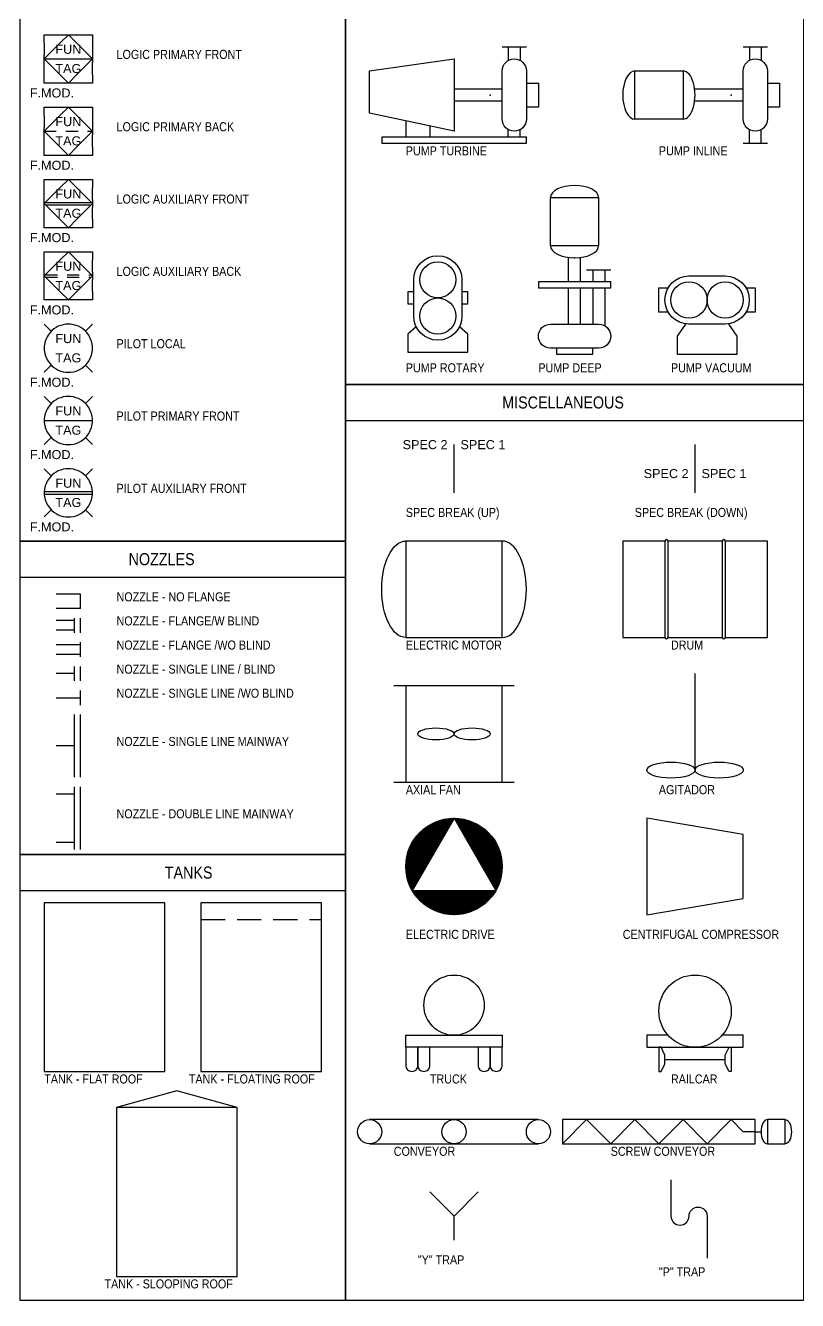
# Model space of a CAD drawing. Header units: inches. Extents: x 39.8 to 67.8, y 12.5 to 38.1.
# Drawn here: x 46.52 to 54.53, y 12.5 to 25.72 of the extents above; entities that cross this region are included whole.
import ezdxf
from ezdxf.enums import TextEntityAlignment as Align

# ---------------------------------------------------------------- set-up
doc = ezdxf.new("R2010")
doc.units = ezdxf.units.IN
doc.header["$MEASUREMENT"] = 0
doc.linetypes.add('HIDDEN', pattern=[0.375, 0.25, -0.125])
for name, color, linetype in [('EQUIP', 3, 'Continuous'), ('INST-1', 4, 'Continuous'), ('TEXT', 7, 'Continuous')]:
    doc.layers.add(name, color=color, linetype=linetype)
doc.styles.get("Standard").update_dxf_attribs({"font": 'arial.ttf'})

# ---------------------------------------------------------------- blocks, each defined once
blk = doc.blocks.new('LO_PRI_FRONT')
for p, q in [((-0.5, 0.325), (-0.5, 0.075)), ((-0.175, 0.325), (-0.425, 0.075)), ((0.175, 0.325), (0.425, 0.075)), ((0.5, 0.325), (0.5, 0.075)), ((-0.5, -0.325), (-0.5, -0.075)), ((-0.175, -0.325), (-0.425, -0.075)), ((0.175, -0.325), (0.425, -0.075)), ((0.5, -0.325), (0.5, -0.075))]:
    blk.add_line(p, q)
at = {"linetype": 'Continuous'}
blk.add_line((-0.5, 0), (0.5, 0), dxfattribs=at)
for points in [[(-0.5, 0.325), (-0.5, 0.5), (0.5, 0.5), (0.5, 0.325)], [(0.175, 0.325), (0, 0.5), (-0.175, 0.325)], [(-0.5, -0.075), (-0.5, 0.075)], [(-0.425, 0.075), (-0.5, 0), (-0.425, -0.075)], [(0.425, -0.075), (0.5, 0), (0.425, 0.075)], [(0.5, 0.075), (0.5, -0.075)], [(0.5, -0.325), (0.5, -0.5), (-0.5, -0.5), (-0.5, -0.325)], [(-0.175, -0.325), (0, -0.5), (0.175, -0.325)]]:
    blk.add_lwpolyline(points)
at = {"flags": 8}
for tag, p in [('FUNCTION', (0, 0.2)), ('TAG', (0, -0.2))]:
    blk.add_attdef(tag, text='', height=0.2, dxfattribs=at).set_placement(p, align=Align.MIDDLE_CENTER)
blk.add_attdef('FAILMODE', (-0.8, -0.8), '', height=0.2, dxfattribs=at)
blk = doc.blocks.new('LO_PRI_BACK')
for p, q in [((-0.5, 0.325), (-0.5, 0.075)), ((-0.175, 0.325), (-0.425, 0.075)), ((0.175, 0.325), (0.425, 0.075)), ((0.5, 0.325), (0.5, 0.075)), ((-0.5, -0.325), (-0.5, -0.075)), ((-0.175, -0.325), (-0.425, -0.075)), ((0.175, -0.325), (0.425, -0.075)), ((0.5, -0.325), (0.5, -0.075))]:
    blk.add_line(p, q)
at = {"linetype": 'HIDDEN'}
blk.add_line((-0.5, 0), (0.5, 0), dxfattribs=at)
for points in [[(-0.5, 0.325), (-0.5, 0.5), (0.5, 0.5), (0.5, 0.325)], [(-0.175, 0.325), (0, 0.5), (0.175, 0.325)], [(-0.425, -0.075), (-0.5, 0), (-0.425, 0.075)], [(-0.5, -0.075), (-0.5, 0.075)], [(0.425, 0.075), (0.5, 0), (0.425, -0.075)], [(0.5, 0.075), (0.5, -0.075)], [(0.5, -0.325), (0.5, -0.5), (-0.5, -0.5), (-0.5, -0.325)], [(0.175, -0.325), (0, -0.5), (-0.175, -0.325)]]:
    blk.add_lwpolyline(points)
at = {"flags": 8}
for tag, p in [('FUNCTION', (0, 0.2)), ('TAG', (0, -0.2))]:
    blk.add_attdef(tag, text='', height=0.2, dxfattribs=at).set_placement(p, align=Align.MIDDLE_CENTER)
blk.add_attdef('FAILMODE', (-0.8, -0.8), '', height=0.2, dxfattribs=at)
blk = doc.blocks.new('LO_AUX_FRONT')
for p, q in [((-0.5, 0.075), (-0.5, 0.325)), ((-0.425, 0.075), (-0.175, 0.325)), ((0.425, 0.075), (0.175, 0.325)), ((0.5, 0.075), (0.5, 0.325)), ((-0.475, 0.025), (0.475, 0.025)), ((-0.5, -0.325), (-0.5, -0.075)), ((-0.475, -0.025), (0.475, -0.025)), ((-0.175, -0.325), (-0.425, -0.075)), ((0.175, -0.325), (0.425, -0.075)), ((0.5, -0.325), (0.5, -0.075))]:
    blk.add_line(p, q)
for points in [[(-0.5, 0.325), (-0.5, 0.5), (0.5, 0.5), (0.5, 0.325)], [(-0.175, 0.325), (0, 0.5), (0.175, 0.325)], [(-0.425, -0.075), (-0.5, 0), (-0.425, 0.075)], [(-0.5, -0.075), (-0.5, 0.075)], [(0.425, 0.075), (0.5, 0), (0.425, -0.075)], [(0.5, 0.075), (0.5, -0.075)], [(0.5, -0.325), (0.5, -0.5), (-0.5, -0.5), (-0.5, -0.325)], [(0.175, -0.325), (0, -0.5), (-0.175, -0.325)]]:
    blk.add_lwpolyline(points)
at = {"flags": 8}
for tag, p in [('FUNCTION', (0, 0.2)), ('TAG', (0, -0.2))]:
    blk.add_attdef(tag, text='', height=0.2, dxfattribs=at).set_placement(p, align=Align.MIDDLE_CENTER)
blk.add_attdef('FAILMODE', (-0.8, -0.8), '', height=0.2, dxfattribs=at)
blk = doc.blocks.new('LO_AUX_BACK')
for p, q in [((-0.5, 0.075), (-0.5, 0.325)), ((-0.175, 0.325), (-0.425, 0.075)), ((0.425, 0.075), (0.175, 0.325)), ((0.5, 0.075), (0.5, 0.325)), ((-0.5, -0.325), (-0.5, -0.075)), ((-0.175, -0.325), (-0.425, -0.075)), ((0.175, -0.325), (0.425, -0.075)), ((0.5, -0.325), (0.5, -0.075))]:
    blk.add_line(p, q)
at = {"linetype": 'HIDDEN'}
for p, q in [((-0.475, 0.025), (0.475, 0.025)), ((-0.475, -0.025), (0.475, -0.025))]:
    blk.add_line(p, q, dxfattribs=at)
for points in [[(-0.5, 0.325), (-0.5, 0.5), (0.5, 0.5), (0.5, 0.325)], [(-0.175, 0.325), (0, 0.5), (0.175, 0.325)], [(-0.425, -0.075), (-0.5, 0), (-0.425, 0.075)], [(-0.5, -0.075), (-0.5, 0.075)], [(0.425, 0.075), (0.5, 0), (0.425, -0.075)], [(0.5, 0.075), (0.5, -0.075)], [(0.5, -0.325), (0.5, -0.5), (-0.5, -0.5), (-0.5, -0.325)], [(0.175, -0.325), (0, -0.5), (-0.175, -0.325)]]:
    blk.add_lwpolyline(points)
at = {"flags": 8}
for tag, p in [('FUNCTION', (0, 0.2)), ('TAG', (0, -0.2))]:
    blk.add_attdef(tag, text='', height=0.2, dxfattribs=at).set_placement(p, align=Align.MIDDLE_CENTER)
blk.add_attdef('FAILMODE', (-0.8, -0.8), '', height=0.2, dxfattribs=at)
blk = doc.blocks.new('PI_LOCAL')
for p, q in [((-0.5, 0.5), (-0.354, 0.354)), ((0.354, 0.354), (0.5, 0.5)), ((-0.5, -0.5), (-0.354, -0.354)), ((0.354, -0.354), (0.5, -0.5))]:
    blk.add_line(p, q)
for start, end in [(139.4584, 171.3731), (40.5416, 139.4584), (8.6269, 40.5416), (171.3731, 188.6269), (351.3731, 8.6269), (188.6269, 220.5416), (319.4584, 351.3731), (220.5416, 319.4584)]:
    blk.add_arc((0, 0), 0.5, start, end)
at = {"flags": 8}
for tag, p in [('FUNCTION', (0, 0.2)), ('TAG', (0, -0.2))]:
    blk.add_attdef(tag, text='', height=0.2, dxfattribs=at).set_placement(p, align=Align.MIDDLE_CENTER)
blk.add_attdef('FAILMODE', (-0.8, -0.8), '', height=0.2, dxfattribs=at)
blk = doc.blocks.new('PI_PRI_FRONT')
for p, q in [((-0.354, 0.354), (-0.5, 0.5)), ((0.354, 0.354), (0.5, 0.5)), ((-0.5, -0.5), (-0.354, -0.354)), ((0.5, -0.5), (0.354, -0.354))]:
    blk.add_line(p, q)
at = {"linetype": 'Continuous'}
blk.add_line((-0.5, 0), (0.5, 0), dxfattribs=at)
for start, end in [(139.4584, 171.3731), (40.5416, 139.4584), (8.6269, 40.5416), (171.3731, 188.6269), (351.3731, 8.6269), (188.6269, 220.5416), (319.4584, 351.3731), (220.5416, 319.4584)]:
    blk.add_arc((0, 0), 0.5, start, end)
at = {"flags": 8}
for tag, p in [('FUNCTION', (0, 0.2)), ('TAG', (0, -0.2))]:
    blk.add_attdef(tag, text='', height=0.2, dxfattribs=at).set_placement(p, align=Align.MIDDLE_CENTER)
blk.add_attdef('FAILMODE', (-0.8, -0.8), '', height=0.2, dxfattribs=at)
blk = doc.blocks.new('PI_AUX_FRONT')
for p, q in [((-0.5, 0.5), (-0.354, 0.354)), ((0.354, 0.354), (0.5, 0.5)), ((-0.5, 0.025), (0.5, 0.025)), ((-0.5, -0.025), (0.5, -0.025)), ((-0.5, -0.5), (-0.354, -0.354)), ((0.354, -0.354), (0.5, -0.5))]:
    blk.add_line(p, q)
for start, end in [(139.4584, 171.3731), (40.5416, 139.4584), (8.6269, 40.5416), (171.3731, 188.6269), (351.3731, 8.6269), (188.6269, 220.5416), (319.4584, 351.3731), (220.5416, 319.4584)]:
    blk.add_arc((0, 0), 0.5, start, end)
at = {"flags": 8}
for tag, p in [('FUNCTION', (0, 0.2)), ('TAG', (0, -0.2))]:
    blk.add_attdef(tag, text='', height=0.2, dxfattribs=at).set_placement(p, align=Align.MIDDLE_CENTER)
blk.add_attdef('FAILMODE', (-0.8, -0.8), '', height=0.2, dxfattribs=at)
blk = doc.blocks.new('PUMP_DEEP_I')
for p, q in [((0.188, 0.687), (0.188, 0.562)), ((0.313, 0.687), (0.313, 0.562)), ((0.188, 0.5), (0.188, 0.125)), ((0.313, 0.5), (0.313, 0.108))]:
    blk.add_line(p, q)
for points in [[(-0.25, 0.938), (-0.25, 1.438), (0.25, 1.438), (0.25, 0.938)], [(-0.375, 0.5), (0.375, 0.5), (0.375, 0.562), (-0.375, 0.562)]]:
    blk.add_lwpolyline(points, close=True)
for points in [[(-0.063, 0.562), (-0.063, 0.816)], [(0.062, 0.562), (0.062, 0.816)], [(0.125, 0.687), (0.375, 0.687)], [(-0.063, 0.125), (-0.063, 0.5)], [(0.062, 0.125), (0.062, 0.5)], [(-0.188, -0.125), (-0.188, -0.188), (0.188, -0.188), (0.188, -0.125)]]:
    blk.add_lwpolyline(points)
blk.add_lwpolyline([(-0.25, 0.125), (0.25, 0.125, -1), (0.25, -0.125), (-0.25, -0.125, -1), (-0.25, 0.125, -1)], format="xyb")
for centre, major_axis in [((0, 1.438), (-0.25, 0)), ((0, 0.938), (0.25, 0))]:
    blk.add_ellipse(centre, major_axis=major_axis, ratio=0.5, start_param=3.141593, end_param=6.283185)
blk.add_point((0, 0.812))
blk = doc.blocks.new('PUMP_INLINE_I')
for p, q in [((-0.062, 0.5), (-0.062, 0.358)), ((0.062, 0.5), (0.062, 0.358)), ((-0.062, -0.5), (-0.062, -0.358)), ((0.062, -0.5), (0.062, -0.358))]:
    blk.add_line(p, q)
for points in [[(-0.125, 0.5), (0.125, 0.5)], [(-0.125, 0.062), (-0.629, 0.062)], [(0.125, 0.125), (0.25, 0.125), (0.25, -0.125), (0.125, -0.125)], [(-0.125, -0.062), (-0.629, -0.062)], [(-0.125, -0.5), (0.125, -0.5)]]:
    blk.add_lwpolyline(points)
blk.add_lwpolyline([(-0.125, -0.25), (-0.125, 0.25, -1), (0.125, 0.25), (0.125, -0.25, -1), (-0.125, -0.25, -1)], format="xyb")
blk.add_lwpolyline([(-0.75, -0.25), (-1.25, -0.25), (-1.25, 0.25), (-0.75, 0.25)], close=True)
for centre, start_param, end_param in [((-1.25, 0), 3.141593, 6.283185), ((-0.75, 0), 0, 3.141593)]:
    blk.add_ellipse(centre, major_axis=(0, -0.25), ratio=0.5, start_param=start_param, end_param=end_param)
blk.add_point((-0.25, 0))
blk = doc.blocks.new('PUMP_ROTARY_I')
blk.add_lwpolyline([(-0.25, -0.188), (-0.25, 0.188, -1), (0.25, 0.188), (0.25, -0.188, -1), (-0.25, -0.188, -1)], format="xyb")
for points in [[(-0.25, 0.062), (-0.312, 0.062), (-0.312, -0.062), (-0.25, -0.062)], [(0.25, -0.062), (0.312, -0.062), (0.312, 0.062), (0.25, 0.062)], [(-0.224, -0.299), (-0.312, -0.375), (-0.312, -0.562), (0.312, -0.562), (0.312, -0.375), (0.224, -0.299)]]:
    blk.add_lwpolyline(points)
for centre in [(0, 0.188), (0, -0.188)]:
    blk.add_circle(centre, 0.188)
blk = doc.blocks.new('PUMP_VACUUM_I')
blk.add_lwpolyline([(-0.188, 0.25), (0.187, 0.25, -1), (0.187, -0.25), (-0.188, -0.25, -1), (-0.188, 0.25, -1)], format="xyb")
for points in [[(-0.404, -0.125), (-0.5, -0.125), (-0.5, 0.125), (-0.404, 0.125)], [(0.404, 0.125), (0.5, 0.125), (0.5, -0.125), (0.404, -0.125)], [(-0.224, -0.25), (-0.312, -0.375), (-0.312, -0.562), (0.312, -0.562), (0.312, -0.375), (0.224, -0.25)]]:
    blk.add_lwpolyline(points)
for centre in [(-0.188, 0), (0.187, 0)]:
    blk.add_circle(centre, 0.188)
blk = doc.blocks.new('PUMP_TURBINE_I')
for p, q in [((-0.062, 0.5), (-0.062, 0.358)), ((0.062, 0.5), (0.062, 0.358)), ((-1.125, -0.268), (-1.125, -0.438)), ((-0.875, -0.321), (-0.875, -0.438)), ((-0.062, -0.438), (-0.062, -0.358)), ((0.062, -0.438), (0.062, -0.358))]:
    blk.add_line(p, q)
for points in [[(-0.125, 0.5), (0.125, 0.5)], [(-1.5, -0.188), (-1.5, 0.25), (-0.625, 0.375), (-0.625, -0.375), (-1.5, -0.188)], [(-0.125, 0.062), (-0.625, 0.062)], [(0.125, 0.125), (0.25, 0.125), (0.25, -0.125), (0.125, -0.125)], [(-0.125, -0.062), (-0.625, -0.062)]]:
    blk.add_lwpolyline(points)
blk.add_lwpolyline([(-0.125, -0.25), (-0.125, 0.25, -1), (0.125, 0.25), (0.125, -0.25, -1), (-0.125, -0.25, -1)], format="xyb")
blk.add_lwpolyline([(0.125, -0.438), (-1.375, -0.438), (-1.375, -0.5), (0.125, -0.5)], close=True)
blk.add_point((-0.25, 0))
blk = doc.blocks.new('NOZZLE_2')
for p, q in [((1, 0.3), (0, 0.3)), ((1, -0.3), (1, 0.3)), ((1, -0.3), (0, -0.3))]:
    blk.add_line(p, q)
at = {"flags": 8}
for tag, p in [('SIZE', (0.9, 0.7)), ('SPEC', (0.9, -0.7))]:
    blk.add_attdef(tag, text='', height=0.4, dxfattribs=at).set_placement(p, align=Align.MIDDLE)
blk = doc.blocks.new('NOZZLE_1')
for p, q in [((0.75, 0.2), (0, 0.2)), ((0.75, -0.3), (0.75, 0.3)), ((1, -0.3), (1, 0.3)), ((0.75, -0.2), (0, -0.2))]:
    blk.add_line(p, q)
at = {"flags": 8}
for tag, p in [('SIZE', (0.9, 0.7)), ('SPEC', (0.9, -0.7))]:
    blk.add_attdef(tag, text='', height=0.4, dxfattribs=at).set_placement(p, align=Align.MIDDLE)
blk = doc.blocks.new('NOZZLE_3')
for p, q in [((1, 0.2), (0, 0.2)), ((1, -0.3), (1, 0.3)), ((1, -0.2), (0, -0.2))]:
    blk.add_line(p, q)
at = {"flags": 8}
for tag, p in [('SIZE', (0.9, 0.7)), ('SPEC', (0.9, -0.7))]:
    blk.add_attdef(tag, text='', height=0.4, dxfattribs=at).set_placement(p, align=Align.MIDDLE)
blk = doc.blocks.new('NOZZLE_5')
for p, q in [((0.75, 0), (0, 0)), ((0.75, -0.3), (0.75, 0.3)), ((1, -0.3), (1, 0.3))]:
    blk.add_line(p, q)
at = {"flags": 8}
for tag, p in [('SIZE', (0.9, 0.7)), ('SPEC', (0.9, -0.7))]:
    blk.add_attdef(tag, text='', height=0.4, dxfattribs=at).set_placement(p, align=Align.MIDDLE)
blk = doc.blocks.new('NOZZLE_4')
for p, q in [((0, 0), (1, 0)), ((1, -0.3), (1, 0.3))]:
    blk.add_line(p, q)
at = {"flags": 8}
for tag, p in [('SIZE', (0.9, 0.7)), ('SPEC', (0.9, -0.7))]:
    blk.add_attdef(tag, text='', height=0.4, dxfattribs=at).set_placement(p, align=Align.MIDDLE)
blk = doc.blocks.new('NOZZLE_6')
for p, q in [((0.75, -1.3), (0.75, 1.3)), ((1, -1.3), (1, 1.3)), ((0.75, 0), (0, 0))]:
    blk.add_line(p, q)
at = {"flags": 8}
for tag, p in [('SIZE', (0.9, 1.6)), ('SPEC', (0.9, -1.6))]:
    blk.add_attdef(tag, text='', height=0.4, dxfattribs=at).set_placement(p, align=Align.MIDDLE)
blk = doc.blocks.new('NOZZLE_7')
for p, q in [((0.75, -1.3), (0.75, 1.3)), ((1, -1.3), (1, 1.3)), ((0.75, 1), (0, 1)), ((0.75, -1), (0, -1))]:
    blk.add_line(p, q)
at = {"flags": 8}
for tag, p in [('SIZE', (0.9, 1.6)), ('SPEC', (0.9, -1.6))]:
    blk.add_attdef(tag, text='', height=0.4, dxfattribs=at).set_placement(p, align=Align.MIDDLE)
blk = doc.blocks.new('SPEC_BREAK_UP')
blk.add_line((0, 0), (0, 0.5))
blk.add_lwpolyline([(-0.5, 0.4, 0, 0, 0), (-0.1, 0.4, 0.05, 0, 0), (0, 0.4, 0, 0.05, 0), (0.1, 0.4, 0, 0, 0), (0.5, 0.4, 0, 0, 0)], format="xyseb")
at = {"flags": 8}
for tag, p in [('SPEC2', (-0.3, 0.5)), ('SPEC1', (0.3, 0.5))]:
    blk.add_attdef(tag, text='', height=0.1, dxfattribs=at).set_placement(p, align=Align.MIDDLE)
blk = doc.blocks.new('SPEC_BREAK_DOWN')
blk.add_line((0, -0.5), (0, 0))
blk.add_lwpolyline([(-0.5, -0.4, 0, 0, 0), (-0.1, -0.4, 0.05, 0, 0), (0, -0.4, 0, 0.05, 0), (0.1, -0.4, 0, 0, 0), (0.5, -0.4, 0, 0, 0)], format="xyseb")
at = {"flags": 8}
for tag, p in [('SPEC2', (-0.3, -0.3)), ('SPEC1', (0.3, -0.3))]:
    blk.add_attdef(tag, text='', height=0.1, dxfattribs=at).set_placement(p, align=Align.MIDDLE)
blk = doc.blocks.new('ELECT_MOTOR')
blk.add_lwpolyline([(-0.5, -0.5), (0.5, -0.5), (0.5, 0.5), (-0.5, 0.5)], close=True)
at = {"extrusion": (0, 0, -1)}
blk.add_ellipse((-0.5, 0), major_axis=(0, 0.5), ratio=0.5, start_param=3.141593, end_param=6.283185, dxfattribs=at)
blk.add_ellipse((0.5, 0), major_axis=(0, 0.5), ratio=0.5, start_param=3.141593, end_param=6.283185)
blk = doc.blocks.new('*X122')
at = {"color": 0}
for p, q in [((-0.5, 0.004), (-0.004, 0.5)), ((-0.5, 0.013), (-0.013, 0.5)), ((-0.5, 0.022), (-0.022, 0.5)), ((-0.5, -0.005), (-0.007, 0.488)), ((-0.5, -0.014), (-0.019, 0.467)), ((-0.5, -0.022), (-0.031, 0.446)), ((-0.499, 0.031), (-0.031, 0.499)), ((-0.499, -0.031), (-0.043, 0.425)), ((-0.498, 0.041), (-0.041, 0.498)), ((-0.498, -0.039), (-0.055, 0.404)), ((-0.497, 0.051), (-0.051, 0.497)), ((-0.496, 0.061), (-0.061, 0.496)), ((-0.495, 0.071), (-0.071, 0.495)), ((-0.493, 0.081), (-0.081, 0.493)), ((-0.491, 0.092), (-0.092, 0.491)), ((-0.489, 0.103), (-0.103, 0.489)), ((-0.487, 0.114), (-0.114, 0.487)), ((-0.484, 0.126), (-0.126, 0.484)), ((-0.481, 0.138), (-0.138, 0.481)), ((-0.477, 0.151), (-0.151, 0.477)), ((-0.472, 0.164), (-0.164, 0.472)), ((-0.467, 0.178), (-0.178, 0.467)), ((-0.461, 0.193), (-0.193, 0.461)), ((-0.454, 0.208), (-0.208, 0.454)), ((-0.446, 0.225), (-0.225, 0.446)), ((-0.436, 0.244), (-0.244, 0.436)), ((-0.423, 0.266), (-0.266, 0.423)), ((-0.405, 0.293), (-0.293, 0.405)), ((0.002, 0.497), (0.005, 0.5)), ((0.005, 0.491), (0.014, 0.5)), ((0.008, 0.486), (0.022, 0.5)), ((0.012, 0.48), (0.031, 0.499)), ((0.015, 0.474), (0.039, 0.498)), ((0.018, 0.469), (0.047, 0.498)), ((0.021, 0.463), (0.055, 0.497)), ((0.024, 0.458), (0.063, 0.496)), ((0.028, 0.452), (0.071, 0.495)), ((0.031, 0.446), (0.078, 0.494)), ((0.034, 0.441), (0.086, 0.493)), ((0.037, 0.435), (0.093, 0.491)), ((0.041, 0.43), (0.101, 0.49)), ((0.044, 0.424), (0.108, 0.488)), ((0.047, 0.418), (0.115, 0.487)), ((0.05, 0.413), (0.122, 0.485)), ((0.054, 0.407), (0.129, 0.483)), ((0.057, 0.402), (0.136, 0.481)), ((0.06, 0.396), (0.143, 0.479)), ((0.063, 0.39), (0.15, 0.477)), ((0.067, 0.385), (0.157, 0.475)), ((0.07, 0.379), (0.163, 0.473)), ((0.073, 0.374), (0.17, 0.47)), ((0.076, 0.368), (0.176, 0.468)), ((0.079, 0.362), (0.183, 0.465)), ((0.083, 0.357), (0.189, 0.463)), ((0.086, 0.351), (0.195, 0.46)), ((0.089, 0.346), (0.201, 0.458)), ((0.092, 0.34), (0.207, 0.455)), ((0.096, 0.334), (0.213, 0.452)), ((0.099, 0.329), (0.219, 0.449)), ((0.102, 0.323), (0.225, 0.446)), ((0.105, 0.317), (0.231, 0.443)), ((0.109, 0.312), (0.237, 0.44)), ((0.112, 0.306), (0.243, 0.437)), ((0.115, 0.301), (0.248, 0.434)), ((0.118, 0.295), (0.254, 0.431)), ((0.122, 0.289), (0.259, 0.427)), ((0.125, 0.284), (0.265, 0.424)), ((0.128, 0.278), (0.27, 0.421)), ((0.131, 0.273), (0.276, 0.417)), ((0.134, 0.267), (0.281, 0.414)), ((0.138, 0.261), (0.286, 0.41)), ((0.141, 0.256), (0.291, 0.406)), ((0.144, 0.25), (0.297, 0.403)), ((0.147, 0.245), (0.302, 0.399)), ((-0.498, -0.047), (-0.067, 0.384)), ((-0.497, -0.055), (-0.079, 0.363)), ((-0.496, -0.063), (-0.091, 0.342)), ((-0.495, -0.071), (-0.103, 0.321)), ((-0.494, -0.078), (-0.116, 0.3)), ((-0.493, -0.086), (-0.128, 0.279)), ((0.151, 0.239), (0.307, 0.395)), ((0.154, 0.233), (0.312, 0.391)), ((0.157, 0.228), (0.316, 0.387)), ((0.16, 0.222), (0.321, 0.383)), ((0.164, 0.217), (0.326, 0.379)), ((0.167, 0.211), (0.331, 0.375)), ((0.17, 0.205), (0.335, 0.371)), ((0.173, 0.2), (0.34, 0.367)), ((0.177, 0.194), (0.345, 0.362)), ((0.18, 0.189), (0.349, 0.358)), ((0.183, 0.183), (0.354, 0.354)), ((0.186, 0.177), (0.358, 0.349)), ((0.189, 0.172), (0.362, 0.345)), ((0.193, 0.166), (0.367, 0.34)), ((0.196, 0.161), (0.371, 0.335)), ((0.199, 0.155), (0.375, 0.331)), ((0.202, 0.149), (0.379, 0.326)), ((0.206, 0.144), (0.383, 0.321)), ((0.209, 0.138), (0.387, 0.316)), ((0.212, 0.133), (0.391, 0.312)), ((0.215, 0.127), (0.395, 0.307)), ((0.219, 0.121), (0.399, 0.302)), ((0.222, 0.116), (0.403, 0.297)), ((0.225, 0.11), (0.406, 0.291)), ((0.228, 0.105), (0.41, 0.286)), ((0.232, 0.099), (0.414, 0.281)), ((0.235, 0.093), (0.417, 0.276)), ((0.238, 0.088), (0.421, 0.27)), ((0.241, 0.082), (0.424, 0.265)), ((-0.491, -0.093), (-0.14, 0.258)), ((-0.49, -0.101), (-0.152, 0.237)), ((-0.488, -0.108), (-0.164, 0.216)), ((-0.487, -0.115), (-0.176, 0.195)), ((-0.485, -0.122), (-0.188, 0.174)), ((-0.483, -0.129), (-0.2, 0.154)), ((-0.481, -0.136), (-0.212, 0.133)), ((0.244, 0.077), (0.427, 0.259)), ((0.248, 0.071), (0.431, 0.254)), ((0.251, 0.065), (0.434, 0.248)), ((0.254, 0.06), (0.437, 0.243)), ((0.257, 0.054), (0.44, 0.237)), ((0.261, 0.049), (0.443, 0.231)), ((0.264, 0.043), (0.446, 0.225)), ((0.267, 0.037), (0.449, 0.219)), ((0.27, 0.032), (0.452, 0.213)), ((0.274, 0.026), (0.455, 0.207)), ((0.277, 0.021), (0.458, 0.201)), ((0.28, 0.015), (0.46, 0.195)), ((0.283, 0.009), (0.463, 0.189)), ((0.287, 0.004), (0.465, 0.183)), ((0.29, -0.002), (0.468, 0.176)), ((0.293, -0.008), (0.47, 0.17)), ((0.296, -0.013), (0.473, 0.163)), ((0.299, -0.019), (0.475, 0.157)), ((0.303, -0.024), (0.477, 0.15)), ((0.306, -0.03), (0.479, 0.143)), ((0.309, -0.036), (0.481, 0.136)), ((-0.479, -0.143), (-0.224, 0.112)), ((-0.477, -0.15), (-0.236, 0.091)), ((-0.475, -0.157), (-0.248, 0.07)), ((-0.473, -0.163), (-0.26, 0.049)), ((-0.47, -0.17), (-0.272, 0.028)), ((-0.468, -0.176), (-0.285, 0.007)), ((0.312, -0.041), (0.483, 0.129)), ((0.316, -0.047), (0.485, 0.122)), ((0.319, -0.052), (0.487, 0.115)), ((0.322, -0.058), (0.488, 0.108)), ((0.325, -0.064), (0.49, 0.101)), ((0.329, -0.069), (0.491, 0.093)), ((0.332, -0.075), (0.493, 0.086)), ((0.335, -0.08), (0.494, 0.078)), ((0.338, -0.086), (0.495, 0.071)), ((0.342, -0.092), (0.496, 0.063)), ((0.345, -0.097), (0.497, 0.055)), ((0.348, -0.103), (0.498, 0.047)), ((0.351, -0.108), (0.498, 0.039)), ((0.354, -0.114), (0.499, 0.031)), ((0.358, -0.12), (0.5, 0.022)), ((0.361, -0.125), (0.5, 0.014)), ((0.364, -0.131), (0.5, 0.005)), ((-0.465, -0.183), (-0.297, -0.014)), ((-0.463, -0.189), (-0.309, -0.035)), ((-0.46, -0.195), (-0.321, -0.056)), ((-0.458, -0.201), (-0.333, -0.077)), ((-0.455, -0.207), (-0.345, -0.097)), ((-0.452, -0.213), (-0.357, -0.118)), ((0.367, -0.136), (0.5, -0.004)), ((0.371, -0.142), (0.5, -0.013)), ((0.374, -0.148), (0.5, -0.022)), ((0.377, -0.153), (0.499, -0.031)), ((0.38, -0.159), (0.498, -0.041)), ((0.384, -0.164), (0.497, -0.051)), ((0.387, -0.17), (0.496, -0.061)), ((0.39, -0.176), (0.495, -0.071)), ((0.393, -0.181), (0.493, -0.081)), ((0.397, -0.187), (0.491, -0.092)), ((0.4, -0.192), (0.489, -0.103)), ((0.403, -0.198), (0.487, -0.114)), ((0.406, -0.204), (0.484, -0.126)), ((-0.449, -0.219), (-0.369, -0.139)), ((-0.446, -0.225), (-0.381, -0.16)), ((-0.443, -0.231), (-0.393, -0.181)), ((-0.44, -0.237), (-0.405, -0.202)), ((-0.437, -0.243), (-0.417, -0.223)), ((-0.434, -0.248), (-0.429, -0.244)), ((-0.431, -0.254), (-0.427, -0.25)), ((-0.427, -0.259), (-0.418, -0.25)), ((-0.424, -0.265), (-0.409, -0.25)), ((-0.421, -0.27), (-0.4, -0.25)), ((-0.417, -0.276), (-0.391, -0.25)), ((-0.414, -0.281), (-0.383, -0.25)), ((-0.41, -0.286), (-0.374, -0.25)), ((-0.406, -0.291), (-0.365, -0.25)), ((-0.403, -0.297), (-0.356, -0.25)), ((-0.399, -0.302), (-0.347, -0.25)), ((-0.395, -0.307), (-0.338, -0.25)), ((-0.391, -0.312), (-0.33, -0.25)), ((-0.387, -0.316), (-0.321, -0.25)), ((-0.383, -0.321), (-0.312, -0.25)), ((-0.379, -0.326), (-0.303, -0.25)), ((-0.375, -0.331), (-0.294, -0.25)), ((-0.371, -0.335), (-0.285, -0.25)), ((-0.367, -0.34), (-0.277, -0.25)), ((-0.362, -0.345), (-0.268, -0.25)), ((-0.358, -0.349), (-0.259, -0.25)), ((-0.354, -0.354), (-0.25, -0.25)), ((-0.349, -0.358), (-0.241, -0.25)), ((-0.345, -0.362), (-0.232, -0.25)), ((-0.34, -0.367), (-0.223, -0.25)), ((-0.335, -0.371), (-0.215, -0.25)), ((-0.331, -0.375), (-0.206, -0.25)), ((-0.326, -0.379), (-0.197, -0.25)), ((-0.321, -0.383), (-0.188, -0.25)), ((-0.316, -0.387), (-0.179, -0.25)), ((-0.312, -0.391), (-0.17, -0.25)), ((-0.307, -0.395), (-0.162, -0.25)), ((-0.302, -0.399), (-0.153, -0.25)), ((-0.297, -0.403), (-0.144, -0.25)), ((-0.291, -0.406), (-0.135, -0.25)), ((-0.286, -0.41), (-0.126, -0.25)), ((-0.281, -0.414), (-0.117, -0.25)), ((-0.276, -0.417), (-0.109, -0.25)), ((-0.27, -0.421), (-0.1, -0.25)), ((-0.265, -0.424), (-0.091, -0.25)), ((-0.259, -0.427), (-0.082, -0.25)), ((-0.254, -0.431), (-0.073, -0.25)), ((-0.248, -0.434), (-0.064, -0.25)), ((-0.243, -0.437), (-0.056, -0.25)), ((-0.237, -0.44), (-0.047, -0.25)), ((-0.231, -0.443), (-0.038, -0.25)), ((-0.225, -0.446), (-0.029, -0.25)), ((-0.219, -0.449), (-0.02, -0.25)), ((-0.213, -0.452), (-0.011, -0.25)), ((-0.207, -0.455), (-0.003, -0.25)), ((-0.201, -0.458), (0.006, -0.25)), ((-0.195, -0.46), (0.015, -0.25)), ((-0.189, -0.463), (0.024, -0.25)), ((-0.183, -0.465), (0.033, -0.25)), ((-0.176, -0.468), (0.042, -0.25)), ((-0.17, -0.47), (0.051, -0.25)), ((-0.163, -0.473), (0.059, -0.25)), ((-0.157, -0.475), (0.068, -0.25)), ((-0.15, -0.477), (0.077, -0.25)), ((-0.143, -0.479), (0.086, -0.25)), ((-0.136, -0.481), (0.095, -0.25)), ((-0.129, -0.483), (0.104, -0.25)), ((-0.122, -0.485), (0.112, -0.25)), ((-0.115, -0.487), (0.121, -0.25)), ((-0.108, -0.488), (0.13, -0.25)), ((-0.101, -0.49), (0.139, -0.25)), ((-0.093, -0.491), (0.148, -0.25)), ((-0.086, -0.493), (0.157, -0.25)), ((-0.078, -0.494), (0.165, -0.25)), ((-0.071, -0.495), (0.174, -0.25)), ((-0.063, -0.496), (0.183, -0.25)), ((-0.055, -0.497), (0.192, -0.25)), ((-0.047, -0.498), (0.201, -0.25)), ((-0.039, -0.498), (0.21, -0.25)), ((-0.031, -0.499), (0.218, -0.25)), ((-0.022, -0.5), (0.227, -0.25)), ((-0.014, -0.5), (0.236, -0.25)), ((-0.005, -0.5), (0.245, -0.25)), ((0.004, -0.5), (0.254, -0.25)), ((0.013, -0.5), (0.263, -0.25)), ((0.022, -0.5), (0.271, -0.25)), ((0.031, -0.499), (0.28, -0.25)), ((0.041, -0.498), (0.289, -0.25)), ((0.051, -0.497), (0.298, -0.25)), ((0.061, -0.496), (0.307, -0.25)), ((0.071, -0.495), (0.316, -0.25)), ((0.081, -0.493), (0.325, -0.25)), ((0.092, -0.491), (0.333, -0.25)), ((0.103, -0.489), (0.342, -0.25)), ((0.114, -0.487), (0.351, -0.25)), ((0.126, -0.484), (0.36, -0.25)), ((0.138, -0.481), (0.369, -0.25)), ((0.151, -0.477), (0.378, -0.25)), ((0.164, -0.472), (0.386, -0.25)), ((0.178, -0.467), (0.395, -0.25)), ((0.193, -0.461), (0.404, -0.25)), ((0.208, -0.454), (0.413, -0.25)), ((0.225, -0.446), (0.422, -0.25)), ((0.244, -0.436), (0.431, -0.25)), ((0.409, -0.209), (0.481, -0.138)), ((0.413, -0.215), (0.477, -0.151)), ((0.416, -0.22), (0.472, -0.164)), ((0.419, -0.226), (0.467, -0.178)), ((0.422, -0.232), (0.461, -0.193)), ((0.426, -0.237), (0.454, -0.208)), ((0.429, -0.243), (0.446, -0.225)), ((0.432, -0.248), (0.436, -0.244)), ((0.266, -0.423), (0.423, -0.266)), ((0.293, -0.405), (0.405, -0.293))]:
    blk.add_line(p, q, dxfattribs=at)
blk = doc.blocks.new('ELECT_DRIVE')
for points in [[(0, 0.5), (-0.433, -0.25)], [(0, 0.5), (0.433, -0.25)], [(-0.433, -0.25), (0.433, -0.25)]]:
    blk.add_lwpolyline(points)
blk.add_circle((0, 0), 0.5)
at = {"linetype": 'Continuous'}
blk.add_blockref('*X122', (0, 0), dxfattribs=at)
blk = doc.blocks.new('AXIAL_FAN')
for p, q in [((0.625, 0.5), (-0.625, 0.5)), ((-0.5, 0.5), (-0.5, -0.5)), ((0.5, -0.5), (0.5, 0.5)), ((-0.625, -0.5), (0.625, -0.5))]:
    blk.add_line(p, q)
for centre in [(-0.1875, 0), (0.1875, 0)]:
    blk.add_ellipse(centre, major_axis=(-0.1875, 0), ratio=0.3333333)
blk = doc.blocks.new('AGITATOR')
blk.add_line((0, 0), (0, 1))
for centre in [(-0.25, 0), (0.25, 0)]:
    blk.add_ellipse(centre, major_axis=(-0.25, 0), ratio=0.333333)
blk = doc.blocks.new('DRUM')
for p, q in [((-0.3125, 0.5), (-0.3125, -0.5)), ((-0.2825, 0.5), (-0.2825, -0.5)), ((0.2825, 0.5), (0.2825, -0.5)), ((0.3125, 0.5), (0.3125, -0.5))]:
    blk.add_line(p, q)
for points in [[(-0.3125, 0.5), (-0.75, 0.5), (-0.75, -0.5), (-0.3125, -0.5)], [(0.2825, 0.5), (-0.2825, 0.5)], [(0.3125, -0.5), (0.75, -0.5), (0.75, 0.5), (0.3125, 0.5)], [(-0.2825, -0.5), (0.2825, -0.5)]]:
    blk.add_lwpolyline(points)
for centre, start, end in [((-0.2975, 0.5), 0, 180), ((0.2975, 0.5), 0, 180), ((-0.2975, -0.5), 180, 0), ((0.2975, -0.5), 180, 0)]:
    blk.add_arc(centre, 0.015, start, end)
blk = doc.blocks.new('CENTRIFUGAL_COMP')
blk.add_lwpolyline([(-0.5, -0.5), (0.5, -0.333), (0.5, 0.333), (-0.5, 0.5)], close=True)
blk = doc.blocks.new('TRUCK')
blk.add_lwpolyline([(-0.5, 0.375), (0.5, 0.375), (0.5, 0.25), (-0.5, 0.25)], close=True)
for points in [[(-0.4375, 0), (-0.4375, 0, 0.4142136), (-0.375, 0.0625), (-0.375, 0.25), (-0.5, 0.25), (-0.5, 0.0625, 0.4142136)], [(-0.3125, 0), (-0.3125, 0, 0.4142136), (-0.25, 0.0625), (-0.25, 0.25), (-0.375, 0.25), (-0.375, 0.0625, 0.4142136)], [(0.3125, 0), (0.3125, 0, 0.4142136), (0.375, 0.0625), (0.375, 0.25), (0.25, 0.25), (0.25, 0.0625, 0.4142136)], [(0.4375, 0), (0.4375, 0, 0.4142136), (0.5, 0.0625), (0.5, 0.25), (0.375, 0.25), (0.375, 0.0625, 0.4142136)]]:
    blk.add_lwpolyline(points, format="xyb", close=True)
blk.add_circle((0, 0.6875), 0.3125)
blk = doc.blocks.new('RAILCAR')
for points in [[(-0.28, 0.375), (-0.5, 0.375), (-0.5, 0.25), (0.5, 0.25), (0.5, 0.375), (0.28, 0.375)], [(-0.312, 0.125), (0.312, 0.125)]]:
    blk.add_lwpolyline(points)
for points in [[(-0.375, 0), (-0.352, 0), (-0.312, 0.08), (-0.312, 0.17), (-0.352, 0.25), (-0.375, 0.25)], [(0.375, 0), (0.352, 0), (0.312, 0.08), (0.312, 0.17), (0.352, 0.25), (0.375, 0.25)]]:
    blk.add_lwpolyline(points, close=True)
blk.add_circle((0, 0.625), 0.375)
blk = doc.blocks.new('CONVEYOR')
for points in [[(0.875, 0.25), (-0.875, 0.25)], [(-0.875, 0), (0.875, 0)]]:
    blk.add_lwpolyline(points)
for centre in [(-0.875, 0.125), (0, 0.125), (0.875, 0.125)]:
    blk.add_circle(centre, 0.125)
blk = doc.blocks.new('SCREW')
for points in [[(1, 0.125), (0.875, 0.125), (0.75, 0.25), (0.5, 0), (0.25, 0.25), (0, 0), (-0.25, 0.25), (-0.5, 0), (-0.75, 0.25), (-1, 0)], [(1, 0.125), (1.06, 0.125)]]:
    blk.add_lwpolyline(points)
for points in [[(-1, 0), (1, 0), (1, 0.25), (-1, 0.25)], [(1.125, 0), (1.31, 0), (1.31, 0.25), (1.125, 0.25)]]:
    blk.add_lwpolyline(points, close=True)
blk.add_ellipse((1.125, 0.125), major_axis=(0, -0.125), ratio=0.516667, start_param=3.141593, end_param=6.283185)
at = {"extrusion": (0, 0, -1)}
blk.add_ellipse((1.31, 0.125), major_axis=(0, -0.125), ratio=0.516667, start_param=3.141593, end_param=6.283185, dxfattribs=at)
blk = doc.blocks.new('Y_TRAP')
for points in [[(0, 0.25), (-0.25, 0.5)], [(0, 0), (0, 0.25), (0.25, 0.5)]]:
    blk.add_lwpolyline(points)
blk = doc.blocks.new('P_TRAP')
blk.add_lwpolyline([(0, 0), (0, -0.375, 1), (0.1875, -0.375, -1), (0.375, -0.375), (0.375, -0.8125)], format="xyb")

msp = doc.modelspace()

# ---------------------------------------------------------------- linework, layer by layer
for p, q in [((49.842, 21.621), (54.592, 21.621)), ((46.467, 19.996), (49.842, 19.996)), ((46.467, 16.746), (49.842, 16.746))]:
    msp.add_line(p, q)
for points in [[(49.842, 20.371), (46.467, 20.371), (46.467, 38.121), (49.842, 38.121)], [(54.592, 21.996), (49.842, 21.996), (49.842, 28.871), (54.592, 28.871)], [(54.592, 12.496), (49.842, 12.496), (49.842, 21.996), (54.592, 21.996)], [(49.842, 17.121), (46.467, 17.121), (46.467, 20.371), (49.842, 20.371)], [(49.842, 12.496), (46.467, 12.496), (46.467, 17.121), (49.842, 17.121)]]:
    msp.add_lwpolyline(points, close=True)
at = {"layer": 'EQUIP'}
for points in [[(46.717, 14.871), (47.967, 14.871), (47.967, 16.621), (46.717, 16.621)], [(48.342, 14.871), (49.592, 14.871), (49.592, 16.621), (48.342, 16.621)], [(47.467, 12.746), (48.717, 12.746), (48.717, 14.496), (47.467, 14.496)]]:
    msp.add_lwpolyline(points, close=True, dxfattribs=at)
at = {"layer": 'EQUIP', "linetype": 'HIDDEN'}
msp.add_lwpolyline([(48.342, 16.446), (49.592, 16.446)], dxfattribs=at)
at = {"layer": 'EQUIP'}
msp.add_lwpolyline([(48.717, 14.496), (48.092, 14.671), (47.467, 14.496)], dxfattribs=at)

# ---------------------------------------------------------------- block references
at = {"layer": 'EQUIP', "xscale": 0.25, "yscale": 0.25, "zscale": 0.25}
for name, p in [('NOZZLE_2', (46.842, 19.746)), ('NOZZLE_1', (46.842, 19.496)), ('NOZZLE_3', (46.842, 19.246)), ('NOZZLE_5', (46.842, 18.996)), ('NOZZLE_4', (46.842, 18.746)), ('NOZZLE_6', (46.842, 18.246)), ('NOZZLE_7', (46.842, 17.496))]:
    msp.add_blockref(name, p, dxfattribs=at)
at = {"layer": 'INST-1'}
ref = msp.add_blockref('LO_PRI_FRONT', (46.967, 25.371), dxfattribs=dict(at, xscale=0.5, yscale=0.5, zscale=0.5))
ref.add_attrib('FAILMODE', 'F.MOD.', (46.567, 24.971), dxfattribs={"layer": 'TEXT', "height": 0.0938})
ref.add_attrib('TAG', 'TAG', dxfattribs={"layer": 'TEXT', "height": 0.0938}).set_placement((46.967, 25.271), align=Align.MIDDLE_CENTER)
ref.add_attrib('FUNCTION', 'FUN', dxfattribs={"layer": 'TEXT', "height": 0.0938}).set_placement((46.967, 25.471), align=Align.MIDDLE_CENTER)
for name, p in [('PUMP_TURBINE_I', (51.592, 24.996)), ('PUMP_INLINE_I', (54.092, 24.996)), ('PUMP_DEEP_I', (52.217, 22.496)), ('PUMP_ROTARY_I', (50.799, 22.892)), ('PUMP_VACUUM_I', (53.592, 22.871)), ('ELECT_MOTOR', (50.967, 19.871)), ('DRUM', (53.467, 19.871)), ('AGITATOR', (53.467, 17.996)), ('AXIAL_FAN', (50.967, 18.371)), ('ELECT_DRIVE', (50.967, 16.996)), ('CENTRIFUGAL_COMP', (53.467, 16.996)), ('TRUCK', (50.967, 14.871)), ('RAILCAR', (53.467, 14.871)), ('CONVEYOR', (50.967, 14.121)), ('SCREW', (53.092, 14.121)), ('Y_TRAP', (50.967, 13.121)), ('P_TRAP', (53.217, 13.746))]:
    msp.add_blockref(name, p, dxfattribs=at)
ref = msp.add_blockref('LO_PRI_BACK', (46.967, 24.621), dxfattribs=dict(at, xscale=0.5, yscale=0.5, zscale=0.5))
ref.add_attrib('FAILMODE', 'F.MOD.', (46.567, 24.221), dxfattribs={"layer": 'TEXT', "height": 0.0938})
ref.add_attrib('TAG', 'TAG', dxfattribs={"layer": 'TEXT', "height": 0.0938}).set_placement((46.967, 24.521), align=Align.MIDDLE_CENTER)
ref.add_attrib('FUNCTION', 'FUN', dxfattribs={"layer": 'TEXT', "height": 0.0938}).set_placement((46.967, 24.721), align=Align.MIDDLE_CENTER)
ref = msp.add_blockref('LO_AUX_FRONT', (46.967, 23.871), dxfattribs=dict(at, xscale=0.5, yscale=0.5, zscale=0.5))
ref.add_attrib('FAILMODE', 'F.MOD.', (46.567, 23.471), dxfattribs={"layer": 'TEXT', "height": 0.0938})
ref.add_attrib('TAG', 'TAG', dxfattribs={"layer": 'TEXT', "height": 0.0938}).set_placement((46.967, 23.771), align=Align.MIDDLE_CENTER)
ref.add_attrib('FUNCTION', 'FUN', dxfattribs={"layer": 'TEXT', "height": 0.0938}).set_placement((46.967, 23.971), align=Align.MIDDLE_CENTER)
ref = msp.add_blockref('LO_AUX_BACK', (46.967, 23.121), dxfattribs=dict(at, xscale=0.5, yscale=0.5, zscale=0.5))
ref.add_attrib('FAILMODE', 'F.MOD.', (46.567, 22.721), dxfattribs={"layer": 'TEXT', "height": 0.0938})
ref.add_attrib('TAG', 'TAG', dxfattribs={"layer": 'TEXT', "height": 0.0938}).set_placement((46.967, 23.021), align=Align.MIDDLE_CENTER)
ref.add_attrib('FUNCTION', 'FUN', dxfattribs={"layer": 'TEXT', "height": 0.0938}).set_placement((46.967, 23.221), align=Align.MIDDLE_CENTER)
ref = msp.add_blockref('PI_LOCAL', (46.967, 22.371), dxfattribs=dict(at, xscale=0.5, yscale=0.5, zscale=0.5))
ref.add_attrib('FAILMODE', 'F.MOD.', (46.567, 21.971), dxfattribs={"layer": 'TEXT', "height": 0.0938})
ref.add_attrib('TAG', 'TAG', dxfattribs={"layer": 'TEXT', "height": 0.0938}).set_placement((46.967, 22.271), align=Align.MIDDLE_CENTER)
ref.add_attrib('FUNCTION', 'FUN', dxfattribs={"layer": 'TEXT', "height": 0.0938}).set_placement((46.967, 22.471), align=Align.MIDDLE_CENTER)
ref = msp.add_blockref('PI_PRI_FRONT', (46.967, 21.621), dxfattribs=dict(at, xscale=0.5, yscale=0.5, zscale=0.5))
ref.add_attrib('FAILMODE', 'F.MOD.', (46.567, 21.221), dxfattribs={"layer": 'TEXT', "height": 0.0938})
ref.add_attrib('TAG', 'TAG', dxfattribs={"layer": 'TEXT', "height": 0.0938}).set_placement((46.967, 21.521), align=Align.MIDDLE_CENTER)
ref.add_attrib('FUNCTION', 'FUN', dxfattribs={"layer": 'TEXT', "height": 0.0938}).set_placement((46.967, 21.721), align=Align.MIDDLE_CENTER)
ref = msp.add_blockref('SPEC_BREAK_UP', (50.967, 20.871), dxfattribs=at)
ref.add_attrib('SPEC2', 'SPEC 2', dxfattribs={"layer": 'TEXT', "height": 0.0938}).set_placement((50.667, 21.371), align=Align.MIDDLE)
ref.add_attrib('SPEC1', 'SPEC 1', dxfattribs={"layer": 'TEXT', "height": 0.0938}).set_placement((51.267, 21.371), align=Align.MIDDLE)
ref = msp.add_blockref('SPEC_BREAK_DOWN', (53.467, 21.371), dxfattribs=at)
ref.add_attrib('SPEC2', 'SPEC 2', dxfattribs={"layer": 'TEXT', "height": 0.0938}).set_placement((53.167, 21.071), align=Align.MIDDLE)
ref.add_attrib('SPEC1', 'SPEC 1', dxfattribs={"layer": 'TEXT', "height": 0.0938}).set_placement((53.767, 21.071), align=Align.MIDDLE)
ref = msp.add_blockref('PI_AUX_FRONT', (46.967, 20.871), dxfattribs=dict(at, xscale=0.5, yscale=0.5, zscale=0.5))
ref.add_attrib('FAILMODE', 'F.MOD.', (46.567, 20.471), dxfattribs={"layer": 'TEXT', "height": 0.0938})
ref.add_attrib('TAG', 'TAG', dxfattribs={"layer": 'TEXT', "height": 0.0938}).set_placement((46.967, 20.771), align=Align.MIDDLE_CENTER)
ref.add_attrib('FUNCTION', 'FUN', dxfattribs={"layer": 'TEXT', "height": 0.0938}).set_placement((46.967, 20.971), align=Align.MIDDLE_CENTER)

# ---------------------------------------------------------------- texts
at = {"layer": 'TEXT', "width": 0.85}
for s, height, p in [('LOGIC PRIMARY FRONT', 0.0938, (47.467, 25.371)), ('LOGIC PRIMARY BACK', 0.0938, (47.467, 24.621)), ('PUMP TURBINE', 0.0938, (50.467, 24.371)), ('PUMP INLINE', 0.0938, (53.092, 24.371)), ('LOGIC AUXILIARY FRONT', 0.0938, (47.467, 23.871)), ('LOGIC AUXILIARY BACK', 0.0938, (47.467, 23.121)), ('PILOT LOCAL', 0.0938, (47.467, 22.371)), ('PUMP ROTARY', 0.0938, (50.467, 22.121)), ('PUMP DEEP', 0.0938, (51.842, 22.121)), ('PUMP VACUUM', 0.0938, (53.217, 22.121)), ('MISCELLANEOUS', 0.125, (51.467, 21.746)), ('PILOT PRIMARY FRONT', 0.0938, (47.467, 21.621)), ('PILOT AUXILIARY FRONT', 0.0938, (47.467, 20.871)), ('SPEC BREAK (UP)', 0.0938, (50.467, 20.621)), ('SPEC BREAK (DOWN)', 0.0938, (52.842, 20.621)), ('NOZZLES', 0.125, (47.592, 20.121)), ('NOZZLE - NO FLANGE', 0.0938, (47.467, 19.746)), ('NOZZLE - FLANGE/W BLIND', 0.0938, (47.467, 19.496)), ('NOZZLE - FLANGE /WO BLIND', 0.0938, (47.467, 19.246)), ('ELECTRIC MOTOR', 0.0938, (50.467, 19.246)), ('DRUM', 0.0938, (53.217, 19.246)), ('NOZZLE - SINGLE LINE / BLIND', 0.0938, (47.467, 18.996)), ('NOZZLE - SINGLE LINE /WO BLIND', 0.0938, (47.467, 18.746)), ('NOZZLE - SINGLE LINE MAINWAY', 0.0938, (47.467, 18.246)), ('AXIAL FAN', 0.0938, (50.467, 17.746)), ('AGITADOR', 0.0938, (53.092, 17.746)), ('NOZZLE - DOUBLE LINE MAINWAY', 0.0938, (47.467, 17.496)), ('TANKS', 0.125, (47.967, 16.871)), ('ELECTRIC DRIVE', 0.0938, (50.467, 16.246)), ('CENTRIFUGAL COMPRESSOR', 0.0938, (52.717, 16.246)), ('TANK - FLAT ROOF', 0.0938, (46.717, 14.746)), ('TANK - FLOATING ROOF', 0.0938, (48.217, 14.746)), ('TRUCK', 0.0938, (50.717, 14.746)), ('RAILCAR', 0.0938, (53.217, 14.746)), ('CONVEYOR', 0.0938, (50.342, 13.996)), ('SCREW CONVEYOR', 0.0938, (52.592, 13.996)), ('"Y" TRAP', 0.0938, (50.592, 12.871)), ('"P" TRAP', 0.0938, (53.092, 12.746)), ('TANK - SLOOPING ROOF', 0.0938, (47.342, 12.621))]:
    msp.add_text(s, height=height, dxfattribs=at).set_placement(p)

doc.saveas('drawing.dxf')
